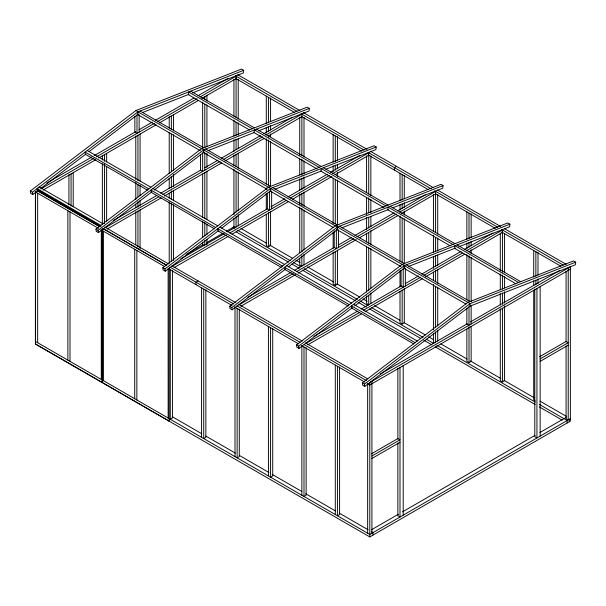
<?xml version="1.0" encoding="UTF-8"?>
<svg xmlns="http://www.w3.org/2000/svg" width="606" height="606" viewBox="0 0 606 606"><rect width="100%" height="100%" fill="white"/><g stroke="black" fill="none" stroke-linecap="round" stroke-linejoin="round"><path stroke-width="0.91" d="M169.218 421.125L35.398 343.988L35.398 192.413M102.255 229.129L102.255 382.583L102.361 229.068M169.112 421.185L169.218 267.663M192.466 92.923L243.354 72.947L243.695 70.311L137.948 111.875L137.607 114.511L200.442 150.78M151.826 191.897L98.43 232.59L96.293 231.356L95.953 229.113L201.578 148.614L307.204 107.148L309.34 108.383L309.007 111.019L258.997 130.654M218.683 230.5L165.286 271.193L163.143 269.958L162.809 267.716L268.435 187.209L374.061 145.751L376.197 146.985L375.864 149.621L325.846 169.248M285.54 269.094L232.143 309.795L230 308.56L229.666 306.31L335.292 225.811L440.918 184.345L443.054 185.58L442.721 188.216L392.703 207.85M352.397 307.696L299 348.389L296.857 347.155L296.523 344.912L402.149 264.405L507.775 222.947L509.911 224.182L509.578 226.818L458.689 246.793M575.7 262.163L575.359 264.799L470.074 306.128L364.789 386.37L362.646 385.136L362.305 382.894L467.938 302.386L573.564 260.928L575.7 262.163L470.074 303.629L364.448 384.128L364.789 386.37M38.792 189.936L32.777 194.526L30.641 193.291L30.3 191.041L135.926 110.542L241.552 69.076L243.695 70.311M101.02 226.508L37.367 189.761L37.201 188.64L39.314 187.027L102.959 223.773M32.777 194.526L32.436 192.276L138.062 111.777L135.926 110.542M41.049 188.216L85.423 154.401M89.18 151.53L138.062 114.276M98.43 232.59L98.089 230.348L203.714 149.849L309.34 108.383M154.083 190.178L203.714 152.348L203.714 149.849L203.381 152.477L267.276 189.375M165.286 271.193L164.946 268.95L270.571 188.443L376.197 146.985M221.69 228.204L270.571 190.943L270.571 188.443L270.238 191.079L333.315 227.5M232.143 309.795L231.803 307.545L337.428 227.045L443.054 185.58M288.547 266.807L337.428 229.545M299 348.389L298.66 346.147L404.285 265.64L509.911 224.182M354.654 305.977L404.285 268.147L404.285 265.64L403.952 268.276L465.961 304.083M138.426 114.072L136.994 114.89L136.994 133.388L134.858 132.153L134.858 116.435M46.776 183.004L91.764 157.037M94.218 155.621L135.789 131.623M139.062 129.737L152.28 122.094M155.416 120.291L193.996 98.013M197.95 95.74L228.212 78.265M40.738 188.966L93.9 158.272M96.354 156.856L154.424 123.329M157.56 121.526L196.95 98.778M200.086 96.975L236.211 76.106L236.211 78.575L201.722 98.498M43.056 190.11L95.536 159.795M98.672 157.999L156.06 124.851M159.333 122.965L198.586 100.301M204.07 152.144L202.646 152.962L202.646 171.46L200.51 170.225L200.51 154.507M113.246 220.607L156.598 195.579M160.681 193.216L200.76 170.081M204.851 167.718L217.933 160.166M221.205 158.28L260.466 135.608M263.739 133.721L292.365 117.193M105.573 227.508L158.734 196.814M162.825 194.45L220.076 161.401M223.349 159.514L262.603 136.842M265.875 134.956L301.864 114.178L301.864 155.431M107.209 229.03L161.188 197.867M164.461 195.98L221.713 162.923M224.985 161.037L264.239 138.373M268.329 136.009L301.864 116.647L361.646 151.167M270.927 190.738L269.503 191.564L269.503 210.062L267.367 208.828L267.367 193.102M186.171 254.467L203.374 244.536M206.654 242.642L223.038 233.189M226.311 231.295L234.469 226.583M180.921 258.732L224.265 233.704M227.538 231.818L267.617 208.684M270.89 206.79L284.79 198.76M288.062 196.874L327.323 174.21M330.596 172.324L360.04 155.325M35.398 343.988L369.789 536.924L570.36 421.125L570.36 266.723L369.789 382.522L369.789 536.924M172.43 266.11L226.409 234.939M229.682 233.052L286.115 200.472M290.206 198.109L329.459 175.445M332.732 173.558L368.721 152.78L368.721 194.034M174.066 267.632L228.045 236.469M231.977 234.196L288.57 201.525M292.66 199.162L331.914 176.498M335.186 174.611L368.721 155.25M198.101 280.926L195.965 282.161L195.965 284.638M396.529 166.37L394.392 167.604L394.392 170.074M266.292 214.357L266.292 245.574L268.435 246.809L270.571 245.574L270.571 211.517M337.784 229.341L336.36 230.166L336.36 248.657L334.224 247.422L334.224 230.78M247.778 297.334L291.122 272.306M294.395 270.42L334.474 247.278M338.565 244.915L351.647 237.363M354.919 235.476L394.18 212.812M397.453 210.918L425.26 194.867M239.287 304.704L293.266 273.541M296.539 271.655L353.79 238.597M357.063 236.711L396.316 214.047M399.589 212.153L435.578 191.382L435.578 232.636M240.923 306.235L295.72 274.594M298.175 273.177L356.245 239.65M359.51 237.764L397.953 215.569M401.225 213.683L435.578 193.852M333.149 252.013L333.149 284.176L335.292 285.411L337.428 284.176L337.428 250.119M404.641 267.943L403.217 268.761L403.217 287.259L401.081 286.024L401.081 270.299M313.817 336.406L357.161 311.378M361.252 309.015L401.331 285.88M405.422 283.517L418.504 275.965M421.776 274.071L461.037 251.407M464.31 249.52L492.936 232.992M306.144 343.307L359.305 312.613M363.395 310.249L420.647 277.2M423.92 275.306L462.355 253.119M466.446 250.755L502.435 229.977L502.435 272.177M307.78 344.829L361.759 313.666M365.032 311.779L422.284 278.722M425.548 276.836L464.81 254.172M468.9 251.808L502.435 232.446M400.005 291.554L400.005 322.771L402.149 324.005L404.285 322.771L404.285 288.721M380.424 373.917L467.12 323.862M470.385 321.975L559.535 270.503M570.36 269.193L369.789 384.992L367.327 383.575M466.862 329.209L466.862 361.373L469.006 362.608L471.142 361.373L471.142 326.369M371.395 453.856L397.869 438.57L400.005 439.804L371.925 456.015M539.605 356.737L566.08 341.451L568.216 342.685L540.143 358.904M500.291 308.78L500.291 380.674L502.435 381.909L504.571 380.674L504.571 305.939M371.925 458.484L400.005 442.274M540.143 361.373L568.216 345.162M371.425 529.803L398.415 514.221M402.505 511.858L535 435.366M539.908 432.532L566.08 417.42M570.36 418.655L369.789 534.454L35.504 341.458M142.455 112.557L188.958 94.301M208.1 150.629L254.603 132.373M274.957 189.224L321.46 170.968M341.814 227.826L388.317 209.57M408.671 266.42L455.174 248.172M237.711 74.674L299.932 110.595M303.205 112.481L367.062 149.349M370.334 151.242L433.426 187.671M437.532 190.034L500.662 226.485M504.76 228.856L566.262 264.36M235.575 75.909L296.97 111.36M301.068 113.723L364.1 150.114M368.198 152.477L431.29 188.905M434.57 190.799L497.708 227.25M501.806 229.613L563.3 265.117M235.575 78.379L294.516 112.413M368.198 154.947L428.01 189.481M435.388 193.738L495.246 228.295M501.806 232.083L560.838 266.17M190.761 91.142L254.406 127.889M256.527 129.116L321.248 166.476M323.384 167.718L388.105 205.078M390.241 206.313L454.962 243.68M457.098 244.915L520.751 281.661M252.293 128.722L188.648 91.968L188.307 94.604L249.505 129.942M319.135 167.309L254.414 129.942L254.081 132.578L317.158 168.998M385.992 205.911L321.271 168.544L320.938 171.18L384.015 207.593M452.849 244.506L388.128 207.146L387.795 209.774L450.053 245.725M518.638 282.487L454.985 245.741L454.651 248.377L515.85 283.706M140.062 111.042L203.707 147.788M205.828 149.015L270.549 186.383M272.685 187.618L337.406 224.977M339.542 226.212L404.263 263.58M406.399 264.814L470.044 301.561M137.948 111.875L470.074 303.629L470.074 306.128M400.99 266.572L337.095 229.682L337.428 227.045L337.428 228.712M466.862 324.005L469.006 325.24L469.006 306.742L471.142 305.507L471.142 324.005M240.991 228.492L266.39 243.157M269.67 245.051L292.607 258.3M295.887 260.186L299.985 262.557M307.356 266.814L333.573 281.949M336.853 283.843L359.79 297.084M363.07 298.978L367.168 301.341M374.538 305.598L399.937 320.263M404.035 322.627L425.336 334.929M428.616 336.822L433.532 339.655M440.903 343.913L467.128 359.055M470.4 360.941L500.715 378.447M503.995 380.341L534.31 397.839M540.044 401.149L566.262 416.292M235.363 227.712L233.939 226.894L233.939 218.38M434.866 342.898L433.434 342.072L433.434 333.558M535.151 400.793L533.719 399.975L533.719 290.244M232.863 227.508L234.507 228.454M237.779 230.348L290.221 260.625M293.493 262.512L300.871 266.769M304.144 268.663L357.404 299.409M359.858 300.826L368.054 305.56M371.334 307.454L422.95 337.254M426.23 339.148L433.601 343.405M436.881 345.291L535.196 402.058M539.295 404.422L567.148 420.503L567.148 422.98M236.143 231.871L288.577 262.148M291.857 264.042L299.235 268.299M302.508 270.185L355.767 300.932M358.222 302.356L366.418 307.083M369.69 308.977L420.488 338.307M423.768 340.193L431.964 344.928M435.237 346.821L535.196 404.528M539.295 406.891L562.232 420.14M87.249 150.515L150.894 187.262M153.015 188.489L217.736 225.849M219.872 227.083L284.593 264.451M286.729 265.686L351.45 303.053M353.586 304.288L417.231 341.034M148.781 188.875L85.135 152.129L85.469 154.371L147.485 190.17M215.622 227.462L150.902 190.095L151.242 192.344L214.319 228.757M282.479 266.064L217.759 228.697L218.099 230.939L281.176 267.36M349.336 304.659L284.615 267.299L284.956 269.541L348.033 305.962M415.118 342.64L351.472 305.894L351.813 308.143L413.83 343.943M204.07 245.778L202.646 244.96L202.646 242.12M104.777 227.045L168.627 263.913M171.907 265.807L235.817 302.705M238.279 304.129L302.235 341.049M305.515 342.943L367.827 378.917M37.201 188.64L100.846 225.387M37.14 190.466L99.914 226.712M103.179 228.598L166.771 265.314M169.763 267.041L233.681 303.939M236.961 305.833L300.091 342.284M304.197 344.655L366.509 380.629M37.027 190.526L99.808 226.773M103.073 228.659L166.665 265.375M35.504 191.996L98.543 228.386M100.997 229.81L164.855 266.678M232.037 305.462L168.127 268.564L168.15 418.034M234.499 306.886L298.455 343.807M301.735 345.7L364.873 382.151M30.3 191.041L32.436 192.276M95.953 229.113L98.089 230.348M162.809 267.716L164.946 268.95M229.666 306.31L231.803 307.545M296.523 344.912L298.66 346.147M362.305 382.894L364.448 384.128M172.263 416.708L201.76 433.737M205.858 436.1L235.355 453.129M239.446 455.492L268.943 472.521M272.223 474.415L301.72 491.443M305.81 493.807L335.307 510.843M339.405 513.206L368.084 529.758M371.395 531.674L373.001 532.598L373.001 535.068M569.292 419.269L569.292 421.738M568.216 267.958L568.216 419.89L566.08 418.655L566.08 345.814M566.08 271.087L566.08 342.034M540.143 286.646L540.143 436.1M537.999 252.407L537.999 275.109M537.999 278.889L537.999 283.623M536.931 288.494L536.931 437.956L534.787 436.721L534.787 289.153M535.863 251.748L535.863 276.344M535.863 280.123L535.863 284.858M533.719 250.513L533.719 277.003M533.719 280.783L533.719 285.509M504.571 234.052L504.571 272.836M504.571 276.616L504.571 287.971M504.571 291.751L504.571 303.106M502.435 275.018L502.435 289.206M502.435 292.986L502.435 304.341M502.435 308.121L502.435 381.909M500.291 233.105L500.291 270.943M500.291 273.783L500.291 289.865M500.291 293.645L500.291 305M471.142 213.804L471.142 237.454M471.142 241.241L471.142 245.968M471.142 249.748L471.142 253.535M471.142 257.315L471.142 301.78M469.006 213.145L469.006 238.688M469.006 242.476L469.006 247.203M469.006 255.717L469.006 301.121M469.006 326.664L469.006 362.608M466.862 211.911L466.862 239.347M466.862 243.127L466.862 248.808M466.862 254.482L466.862 299.887M466.862 308.287L466.862 324.483M437.714 194.503L437.714 234.234M437.714 238.022L437.714 251.263M437.714 255.043L437.714 265.451M437.714 269.238L437.714 283.426M437.714 287.206L437.714 325.99M437.714 330.724L437.714 341.125M435.578 237.363L435.578 251.551M435.578 255.338L435.578 266.685M435.578 270.473L435.578 281.82M435.578 286.555L435.578 327.225M435.578 331.959L435.578 342.36M433.434 194.503L433.434 231.401M433.434 235.181L433.434 252.21M433.434 256.936L433.434 268.291M433.434 272.071L433.434 280.586M433.434 284.373L433.434 329.778M405.353 268.45L405.353 286.024M404.285 175.21L404.285 198.851M404.285 202.639L404.285 207.366M404.285 211.153L404.285 214.933M404.285 218.721L404.285 264.125M403.217 365.691L403.217 515.153M402.149 174.551L402.149 200.086M402.149 203.874L402.149 208.6M402.149 218.062L402.149 262.519M402.149 289.956L402.149 324.005M400.005 173.316L400.005 200.745M400.005 204.533L400.005 210.206M400.005 215.88L400.005 261.284M400.005 270.746L400.005 286.827M400.005 367.547L400.005 517.001L397.869 515.767L397.869 442.933M397.869 368.206L397.869 439.145M371.925 381.288L371.925 533.219M370.857 155.909L370.857 195.64M370.857 199.419L370.857 212.661M370.857 216.448L370.857 226.849M370.857 230.636L370.857 244.824M370.857 248.611L370.857 288.335M370.857 293.069L370.857 303.47M368.721 197.814L368.721 212.948M368.721 217.683L368.721 228.091M368.721 232.818L368.721 243.226M368.721 247.952L368.721 290.516M368.721 295.251L368.721 304.712L366.577 303.47L366.577 295.902M367.653 383.757L367.653 533.219M366.577 155.909L366.577 192.799M366.577 197.526L366.577 214.554M366.577 217.395L366.577 229.689M366.577 233.477L366.577 241.983M366.577 246.718L366.577 292.122M339.572 366.971L339.572 514.532L337.428 515.767L337.428 366.312M338.496 229.856L338.496 247.422M337.428 136.608L337.428 160.257M337.428 164.983L337.428 168.771M337.428 172.551L337.428 176.338M337.428 180.118L337.428 225.523M335.292 135.949L335.292 161.491M335.292 165.271L335.292 170.006M335.292 179.467L335.292 223.925M335.292 251.354L335.292 285.411M335.292 365.077L335.292 514.532M333.149 134.714L333.149 162.15M333.149 165.93L333.149 171.604M333.149 178.225L333.149 223.637M333.149 232.143L333.149 248.225M306.144 347.67L306.144 495.238L304 496.473L304 347.011M304 117.306L304 157.037M304 160.817L304 174.066M304 176.899L304 188.254M304 192.034L304 206.229M304 210.009L304 249.74M304 254.467L304 264.875M301.864 159.219L301.864 175.301M301.864 178.134L301.864 189.489M301.864 193.269L301.864 205.57M301.864 208.403L301.864 251.922M301.864 255.702L301.864 266.11L299.72 264.875L299.72 258.254M301.864 345.776L301.864 495.238M299.72 117.306L299.72 155.144M299.72 158.931L299.72 175.013M299.72 178.793L299.72 190.148M299.72 193.928L299.72 204.336M299.72 207.169L299.72 252.573M272.715 328.369L272.715 475.937L270.571 477.172L270.571 327.71M271.647 191.254L271.647 208.828M270.571 98.005L270.571 121.654M270.571 125.442L270.571 130.169M270.571 133.956L270.571 136.789M270.571 141.524L270.571 186.928M268.435 97.354L268.435 122.889M268.435 126.677L268.435 131.404M268.435 135.191L268.435 137.077M268.435 139.918L268.435 185.322M268.435 212.759L268.435 246.809M268.435 326.475L268.435 475.937M266.292 96.119L266.292 123.548M266.292 127.328L266.292 133.009M266.292 138.683L266.292 184.088M266.292 187.875L266.292 189.761M266.292 193.549L266.292 209.631M239.287 309.068L239.287 456.636L237.143 457.871L237.143 308.409M238.219 79.325L238.219 119.056M238.219 122.836L238.219 135.138M238.219 138.918L238.219 148.379M238.219 153.106L238.219 168.241M238.219 172.028L238.219 210.812M238.219 214.592L238.219 225.947M236.075 76.197L236.075 117.45M236.075 122.185L236.075 135.426M236.075 139.206L236.075 149.614M236.075 154.341L236.075 166.642M236.075 171.369L236.075 212.047M236.075 216.774L236.075 227.182M235.007 307.174L235.007 456.636M233.939 79.325L233.939 116.216M233.939 120.003L233.939 136.085M233.939 139.865L233.939 151.22M233.939 155L233.939 165.408M233.939 169.188L233.939 214.592M206.926 95.498L206.926 101.172M206.926 104.959L206.926 146.576M206.926 153.197L206.926 167.392M206.926 171.172L206.926 219.417M206.926 224.144L206.926 234.552M206.926 239.279L206.926 244.96M205.858 289.766L205.858 437.335L203.714 438.57L203.714 289.115M204.79 96.733L204.79 99.573M204.79 104.3L204.79 147.811M204.79 152.545L204.79 170.225M204.79 172.407L204.79 218.758M204.79 222.546L204.79 235.787M204.79 240.514L204.79 245.248M202.646 102.119L202.646 147.523M202.646 174.013L202.646 217.524M202.646 221.311L202.646 237.393M201.578 287.88L201.578 437.335M173.498 114.799L173.498 130.881M173.498 134.661L173.498 170.612M173.498 174.392L173.498 186.686M173.498 190.473L173.498 200.881M173.498 204.661L173.498 260.474M172.43 270.473L172.43 418.034L170.286 419.269L170.286 269.814M171.362 116.034L171.362 129.275M171.362 134.009L171.362 171.846M171.362 176.573L171.362 187.921M171.362 190.761L171.362 199.276M171.362 203.063L171.362 261.709M169.218 116.693L169.218 128.04M169.218 132.767L169.218 173.445M169.218 178.179L169.218 188.58M169.218 193.314L169.218 198.041M169.218 201.821L169.218 263.307M140.069 134.1L140.069 181.391M140.069 185.178L140.069 195.586M140.069 200.313L140.069 205.987M140.069 209.774L140.069 248.558M139.138 114.587L139.138 132.153M137.933 135.335L137.933 180.739M137.933 184.519L137.933 196.821M137.933 201.548L137.933 207.222M137.933 211.009L137.933 246.953M136.858 250.513L136.858 399.975M135.789 135.986L135.789 179.505M135.789 182.338L135.789 199.366M135.789 204.093L135.789 207.881M135.789 211.668L135.789 244.771M134.721 249.278L134.721 398.733M106.641 153.394L106.641 161.908M106.641 166.642L106.641 221.508M104.505 154.628L104.505 161.257M104.505 164.09L104.505 223.682M103.429 231.212L103.429 380.674M102.361 155.287L102.361 160.022M102.361 163.802L102.361 224.341M101.293 229.977L101.293 379.439M73.212 172.695L73.212 206.752M71.076 173.93L71.076 206.093M70.001 211.911L70.001 361.373M68.932 174.589L68.932 204.858M67.864 210.676L67.864 360.138M37.648 193.231L37.648 342.693M35.504 191.405L35.504 343.928"/></g></svg>
